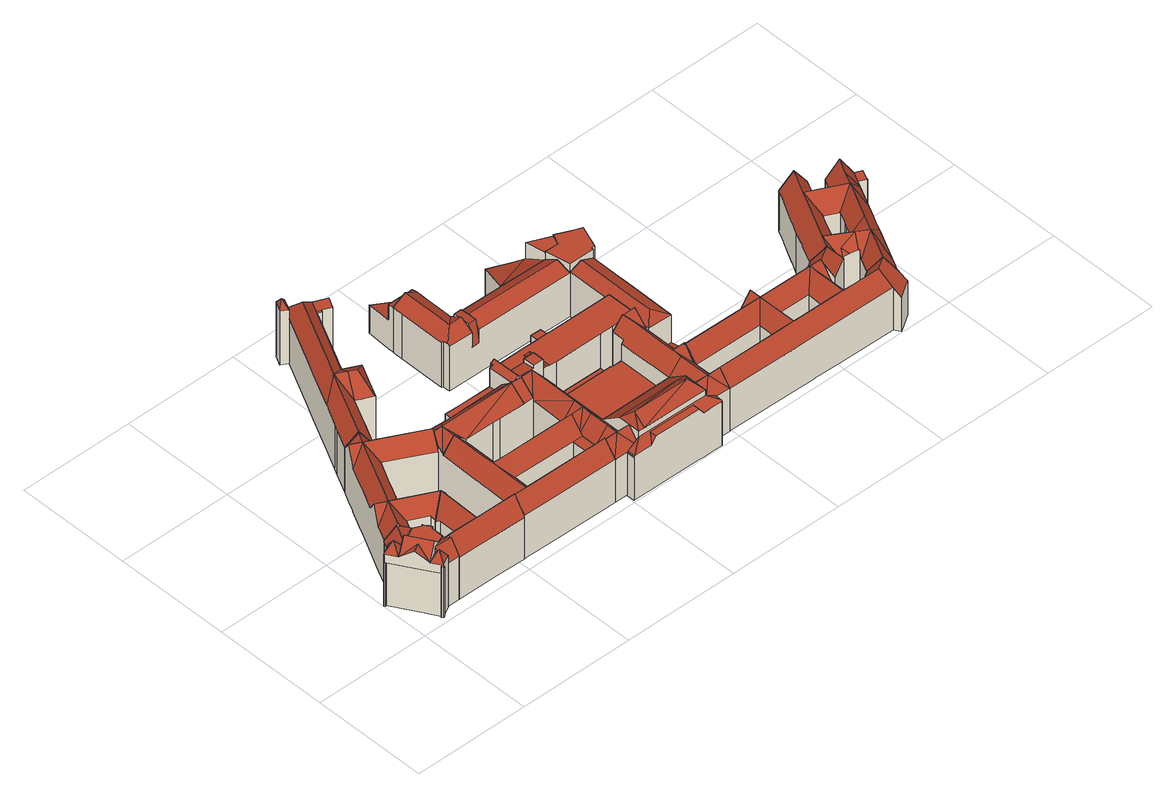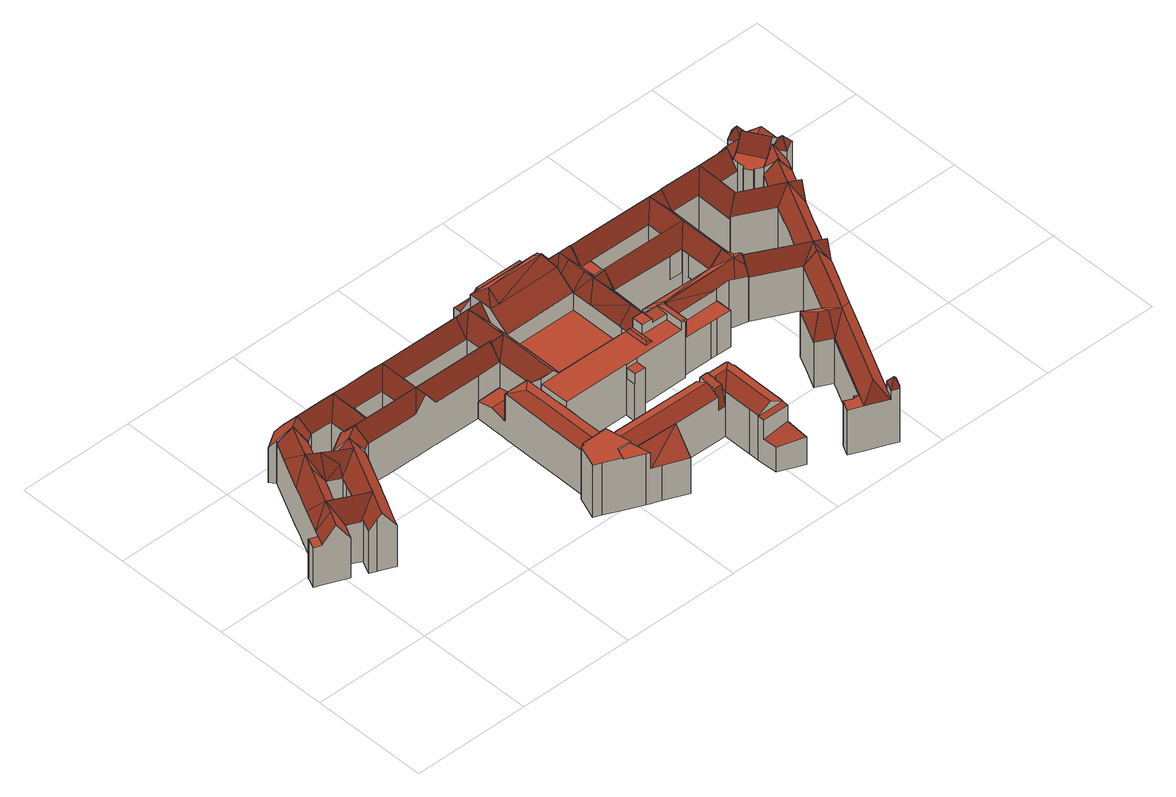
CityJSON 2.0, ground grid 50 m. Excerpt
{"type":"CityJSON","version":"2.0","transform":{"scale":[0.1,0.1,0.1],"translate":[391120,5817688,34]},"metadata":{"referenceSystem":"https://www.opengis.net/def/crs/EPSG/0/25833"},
"CityObjects":{
"building1":{"type":"Building","children":["building1-1","building1-2","building1-3","building1-4","building1-5","building1-6","building1-7","building1-8","building1-9","building1-10","building1-11","building1-12","building1-13","building1-14","building1-15"]},
"building1-1":{"type":"BuildingPart","attributes":{"roofType":"3100","measuredHeight":26.78},"parents":["building1"],"geometry":[{"type":"Solid","lod":"2","boundaries":[[[[0,1,2,3]],[[4,5,6,7]],[[8,9,10,11,12,13,14,15,16]],[[8,16,17,18]],[[19,20,21,22,23,16,15,24]],[[25,26,27,28]],[[29,7,6,30]],[[31,32,33,34,35]],[[36,37,38,39]],[[38,40,41,32,42]],[[43,44,45]],[[46,44,43,47,48,49,50,51]],[[52,5,53]],[[54,55,40,38,37]],[[28,27,56,57]],[[58,59,33,32]],[[18,17,60]],[[61,62,36,39,63,64,65,66,67,68,69,70,71,72,73,74,75,76,50,49,48,47,77,78,79,80,81,82,83,84,85,86,87,3,2,88,89,90,91,92,93,94]],[[16,23,60,17]],[[95,96,38,42,12,11]],[[34,97,35]],[[53,5,41,40]],[[75,74,73,98,99,100,101,51,50,76]],[[56,27,26,102,103,104]],[[25,105,20,19,24,15,26]],[[73,72,71,70,69,68,21,20,105,106,107,98]],[[54,37,36,62]],[[18,60,23,22,21,68,67,66,65,64,9,8]],[[58,108,109,85,84,83,82,59]],[[45,110,111,15,14,13,35,97,112,113,114,43]],[[53,40,55]],[[115,116,94,93]],[[100,99,98,107,117,118,45,44,46,51,101]],[[119,115,93,92]],[[95,120,96]],[[5,121,1,0,122,123,32,41]],[[94,116,55,54,62,61]],[[102,26,15,111,110,45,103]],[[103,124,125,104]],[[114,113,112,97,34,33,59,82,81,80,79,78,77,47,43]],[[122,0,3,87,86,85,109,123]],[[123,109,108,32]],[[108,58,32]],[[57,56,104,125]],[[12,31,35,13]],[[105,25,126,124,106]],[[5,52,127,30,6]],[[126,25,28,57,125,124]],[[96,120,10,9,64,63,39,38]],[[42,32,31,12]],[[117,107,106,124,103,45,118]],[[92,91,90,29,30,127,119]],[[4,121,5]],[[121,4,7,29,90,89,88,2,1]],[[11,10,120,95]],[[115,119,127,52,53,55,116]]]],"semantics":{"surfaces":[{"type":"WallSurface"},{"type":"RoofSurface"},{"type":"GroundSurface"}],"values":[[0,0,1,0,1,0,1,1,0,1,1,0,0,1,1,1,1,2,0,0,0,1,0,0,1,0,0,0,0,1,0,0,1,0,1,1,0,1,0,0,0,1,1,1,0,1,0,0,0,1,1,0,1,0,0,1]]}}]},
"building1-2":{"type":"BuildingPart","attributes":{"roofType":"3100","measuredHeight":30.85},"parents":["building1"],"geometry":[{"type":"Solid","lod":"2","boundaries":[[[[128,129,130,131]],[[132,133,134,135,136,137,138,139,140,141,142,143,144,145]],[[146,147,148,149,150,151]],[[152,153,154,93,155,156,94,157]],[[158,159,160,161,162]],[[163,164,152,157,165,166]],[[167,168,169,170]],[[165,171,172,166]],[[173,174,175,176,146,151,150,177,178,179,180,181,182,183,184,185,186,187,188,189,190,73,191,192,193,194,195,196,197,198,68,199,94,156,155,93,200,201,202,203,204,205,206,207,208,209,210,136,135,134,133,132,145,144,211,212,213,214,215,216,217,218]],[[219,220,164,163,221]],[[222,223,224]],[[225,226,227]],[[207,206,205,204,203,202,219,221,228,229,230,231,232,208]],[[233,234,235,236]],[[237,238,137,239,240,241]],[[242,243,244,245]],[[246,247,234,233,248,249,250,251,242,252,253,128,131,254]],[[166,172,255]],[[256,224,257]],[[258,256,169,259,260,261,256,257,128]],[[223,262,224]],[[263,241,264]],[[265,245,241]],[[266,267,218,217,216,215,225,227]],[[268,269,257,224,262,270,271]],[[268,271,190,189,188,272]],[[243,242,251]],[[271,270,73,190]],[[167,273,274,259,169,168]],[[275,276,277,278]],[[245,265,240,239,274,273,265,275,242]],[[234,247,235]],[[230,255,231]],[[279,280,255]],[[265,273,276,275]],[[262,223,222,161,160,280,279,172,171,68,198,197,196,195,194,193,192,191,73,270]],[[129,128,257,269]],[[259,274,239,137,136,210,209,208,232,260]],[[130,129,269,281]],[[162,161,222,224]],[[220,219,202,201]],[[169,256,258,170]],[[172,279,255]],[[252,242,275,278,277,258,128,253]],[[139,138,137,238,282,283,284,285,286,287,143,142,141,140]],[[232,231,255,158,288]],[[220,201,200,93,154,164]],[[261,260,232,288,158,162,289]],[[287,211,144,143]],[[285,226,225,215,214,213,212,286]],[[167,170,276]],[[290,282,238,237,241,263]],[[167,276,273]],[[146,176,175,174,173,218,267,291,290,263,264,147]],[[291,282,290]],[[149,148,241,245,244]],[[289,162,224,261]],[[266,227,226,285,284,283,282,267]],[[287,286,212,211]],[[170,277,276]],[[154,153,152,164]],[[158,255,280,160,159]],[[229,228,163,166,255,230]],[[240,265,241]],[[267,282,291]],[[261,224,256]],[[221,163,228]],[[269,268,272,281]],[[179,178,177,150,149,244,243,251,250]],[[233,236,248]],[[186,185,184,183,182,181,180,179,250,249,248,236,235,247,246,254,131,130,281,272,188,187]],[[165,157,94,199,68,171]],[[147,264,241,148]],[[170,258,277]]]],"semantics":{"surfaces":[{"type":"RoofSurface"},{"type":"WallSurface"},{"type":"GroundSurface"}],"values":[[0,1,1,1,0,0,0,0,2,0,0,0,1,0,0,1,0,0,0,1,0,0,0,1,0,1,0,1,0,0,1,0,0,0,0,1,1,1,1,0,1,0,0,1,0,0,1,0,1,1,0,0,0,1,0,0,0,0,1,0,0,0,0,0,0,0,0,0,1,0,1,1,0,0]]}}]},
"building1-3":{"type":"BuildingPart","attributes":{"roofType":"3100","measuredHeight":26.92},"parents":["building1"],"geometry":[{"type":"Solid","lod":"2","boundaries":[[[[292,293,294,295,296]],[[297,298,299,300]],[[301,302,82,303,304,305,306,307,308,309]],[[310,311,293]],[[312,313,308,307,314,315,316,317]],[[303,82,318,319,85,320,321,322]],[[323,296,295,324,325,326]],[[327,328,329]],[[294,293,330,324,295]],[[311,330,293]],[[298,292,331,299]],[[305,304,303,322,321,332,329,306]],[[333,334,335,293,336]],[[337,338,329,328,339,340,341,342,310,293]],[[343,344,345,334,333,346,347,348]],[[320,85,349,350,351,352]],[[298,297,353,347,346,333,336,293,292]],[[316,315,314,307,306,329,338,337,293,335]],[[292,296,323,331]],[[321,320,352,351,354,329,332]],[[355,327,329]],[[330,311,310,342,341,340,339,328,327,355,356,357,358,359,360,361,362,363,364,365,325,324]],[[366,329,354]],[[334,345,367,317,316,335]],[[348,347,353,297,300]],[[354,351,350,368,369,356,355,366]],[[366,355,329]],[[318,82,302,301,309,308,313,312,317,367,345,344,343,348,300,299,331,323,326,325,365,364,363,362,361,360,359,358,357,356,369,368,350,349,85,319]]]],"semantics":{"surfaces":[{"type":"RoofSurface"},{"type":"WallSurface"},{"type":"GroundSurface"}],"values":[[0,1,1,0,1,1,1,0,0,0,1,0,0,0,1,1,0,0,1,0,0,1,0,1,1,1,0,2]]}}]},
"building1-4":{"type":"BuildingPart","attributes":{"roofType":"3100","measuredHeight":25.78},"parents":["building1"],"geometry":[{"type":"Solid","lod":"2","boundaries":[[[[370,371,372,373,374,375]],[[370,376,377,371]],[[378,379,373,372,371,377]],[[380,374,373,379]],[[377,376,381,380,379,378]],[[370,375,381,376]],[[375,374,380,381]]]],"semantics":{"surfaces":[{"type":"WallSurface"},{"type":"GroundSurface"},{"type":"RoofSurface"}],"values":[[0,0,1,0,0,2,2]]}}]},
"building1-5":{"type":"BuildingPart","attributes":{"roofType":"3100","measuredHeight":24.23},"parents":["building1"],"geometry":[{"type":"Solid","lod":"2","boundaries":[[[[382,383,384,385,386,387]],[[388,389,390,391,392,393]],[[394,395,396,397,398]],[[388,393,392,394,398,399,400,401]],[[402,403,404,405,387,386,406,407,408,409]],[[410,411,412,413]],[[414,415,416,417,418,419]],[[420,421,422]],[[422,423,424,425,426,427,428,429,430,420]],[[431,432,385,384]],[[433,434,435,436]],[[408,407,437,438,439,440]],[[441,442,397]],[[396,395,411,410,441,397]],[[443,444,421,420,430,401,400,445]],[[438,446,447,439]],[[405,382,387]],[[442,441,410,413,433,436,448,449,416,415]],[[450,419,418,451,447,446]],[[452,425,424,453,454,455,456,457]],[[406,386,385]],[[458,456,455,459]],[[425,452,460,426]],[[437,400,399,398,397,442,415,414,419,450,446,438]],[[443,461,421,444]],[[453,462,455,454]],[[406,385,432,431,445,400,437,407]],[[463,443,445,431]],[[403,464,460,452,457,404]],[[424,423,453]],[[391,465,466,435,434,412,411,395,394,392]],[[458,459,455,462,461,443,463,431,384,383]],[[467,458,383,382]],[[457,456,458,467,382,405,404]],[[409,408,440,439,447,451,418,417,416,449,448,436,435,466,465,391,390,389,468,429,428,427,426,460,464,403,402]],[[434,433,413,412]],[[468,389,388,401,430,429]],[[453,423,422,421,461,462]]]],"semantics":{"surfaces":[{"type":"RoofSurface"},{"type":"WallSurface"},{"type":"GroundSurface"}],"values":[[0,1,1,0,1,1,1,1,1,1,1,1,1,0,0,1,1,1,1,0,1,1,1,0,1,1,0,1,1,1,1,0,1,0,2,0,1,0]]}}]},
"building1-6":{"type":"BuildingPart","attributes":{"roofType":"3100","measuredHeight":23.22},"parents":["building1"],"geometry":[{"type":"Solid","lod":"2","boundaries":[[[[469,470,471,472,473,474,475,476,477,218,478,479,480,215,481,482,483,484,403,485,486,487,488]],[[489,490,491,492]],[[493,494,495,403,484,483,482,496]],[[491,490,497,498,499,215,480,479,478,218,500]],[[501,492,491,500,502]],[[503,497,490,489]],[[504,505,487,486,485,403,495,506]],[[499,498,507,508,506,495,494,493,496,509]],[[489,492,501,476,475,474,473,472,471,470,469,488,487,505,510,511,512,513,514,515,503]],[[477,476,501,502,500,218]],[[515,507,498,497,503]],[[514,513,512,511,510,505,504,506,508,507,515]],[[215,499,509,496,482,481]]]],"semantics":{"surfaces":[{"type":"GroundSurface"},{"type":"RoofSurface"},{"type":"WallSurface"}],"values":[[0,1,2,2,1,2,2,1,2,2,1,1,2]]}}]},
"building1-7":{"type":"BuildingPart","attributes":{"roofType":"3100","measuredHeight":28.68},"parents":["building1"],"geometry":[{"type":"Solid","lod":"2","boundaries":[[[[516,517,518,519,520,521,522,523,524,525,526,527,528]],[[529,530,531,532,528,533,534,535]],[[536,519,518,537,538,539,540,541,542,543,544,545,546,547]],[[548,549,550,551,552,553,554,555,556,557,558,559,560,561,562,563,350,368,564,356,565,566,567,568,569,570,571,572,573,574,575,576,545,544,543,542,541,540,577]],[[527,526,525,524,523,522,521,573,572,571,570,569,568,567,566,578]],[[537,518,517]],[[553,552,551,579,580,581,582,583,554]],[[581,580,579,584,585,586,587,582]],[[547,546,588,589]],[[590,591,592,593,594,595]],[[521,520,596,597,598,574,573]],[[539,599,577,540]],[[588,600,589]],[[599,601,548,577]],[[557,556,555,602,593,592,591,558]],[[600,588,546,545,576,575,574,598]],[[563,562,561,532,531,530,529,350]],[[589,600,598,597]],[[368,350,529,535,534,603,356,564]],[[603,604,565,356]],[[584,579,551,550]],[[586,538,537,517,516,528,587]],[[605,528,532]],[[533,528,527,578,604,603,534]],[[601,599,539,538,586,585]],[[593,602,583,582,587,605,594]],[[595,594,605,532,606]],[[536,596,520,519]],[[587,528,605]],[[604,578,566,565]],[[559,558,591,590,595,606,532,561,560]],[[549,548,601,585,584,550]],[[596,536,547,589,597]],[[583,602,555,554]]]],"semantics":{"surfaces":[{"type":"RoofSurface"},{"type":"WallSurface"},{"type":"GroundSurface"}],"values":[[0,0,1,2,1,0,1,0,0,0,1,1,0,1,1,1,1,0,1,1,1,0,0,0,0,0,0,1,0,1,1,1,0,1]]}}]},
"building1-8":{"type":"BuildingPart","attributes":{"roofType":"3100","measuredHeight":26.47},"parents":["building1"],"geometry":[{"type":"Solid","lod":"2","boundaries":[[[[607,608,609,610,611,612]],[[613,614,615,616,617]],[[618,619,620,621,622,623,624,625,626,627,628,629,630,631,632,633,634,635,636,637,638,639,371,640,641,373,642,643,644,645,646,647,648,649,650,651,652,653,654,655,656,657,658,659,660,661,662,663,664,665,666],[667,668,669,670,671,672,673,674,675,676,677,678,679,680,681,682,683,684,685,686]],[[614,613,687,688]],[[689,654,653,652,690,691]],[[692,693,694]],[[687,695,688]],[[696,697,698]],[[699,700,701,702,693,703,704,617,705]],[[629,628,627,626,625,624,623,622,621,620,706,694,702,701,700,699,705,707,708,709,710,630]],[[711,712,713,613]],[[714,715,716,717,718,646,645,644,643,642,373,719]],[[720,721,722,689,691,723,724,725,726]],[[637,636,615,614,688,695,639,638]],[[709,708,707,617,727,728,729,710]],[[730,713,712]],[[731,732,616,615,636,635,634,633,632,733]],[[697,696,734,660,659,658,657,720,726]],[[692,735,736,737,738,734,696,698,693]],[[640,371,739,740,741,719,373,641]],[[704,742,743,744,745,617]],[[704,703,693,746,747,748,749,750,743,742]],[[668,667,686,685,747,746,751,752,753,754,670,669]],[[694,693,702]],[[705,617,707]],[[673,672,755,756,757,674]],[[656,655,722,721,720,657]],[[630,710,729,733,632,631]],[[758,741,740]],[[757,756,755,759,754,753,725,760,761,758,762]],[[666,665,608,607,612,618]],[[609,608,665,664,663,662,737,736]],[[706,611,610,609,736,735,692,694]],[[689,722,655,654]],[[743,750,682,681,680,744]],[[613,713,730,762,758,763]],[[748,747,685,684,683,749]],[[618,612,611,706,620,619]],[[752,751,746,693,764,765,725,753]],[[671,670,754,759,755,672]],[[758,761,760,725,724,723,691,690,766,767,768,769,770,718,717,716,715,714,719,741]],[[764,693,698,697,726,725,765]],[[750,749,683,682]],[[730,712,711,745,744,680,679,678,677,676,675,674,757,762]],[[738,737,662,661,660,734]],[[728,727,617,616,732,731,733,729]],[[745,711,613,617]],[[770,769,768,767,766,690,652,651,650,649,648,647,646,718]],[[695,739,371,639]],[[739,695,687,613,763,758,740]]]],"semantics":{"surfaces":[{"type":"RoofSurface"},{"type":"GroundSurface"},{"type":"WallSurface"}],"values":[[0,0,1,0,2,0,0,0,0,2,0,2,0,2,0,0,2,2,0,2,0,0,2,0,0,2,2,2,0,0,2,2,0,2,2,0,2,2,0,2,0,0,2,2,2,0,0,2,2,0]]}}]},
"building1-9":{"type":"BuildingPart","attributes":{"roofType":"2100","measuredHeight":29.39},"parents":["building1"],"geometry":[{"type":"Solid","lod":"2","boundaries":[[[[771,772,773]],[[774,775,776,777,778,779,780,781,782,783]],[[784,785,786,787,323]],[[788,789,790,791]],[[792,793,794,788,795]],[[796,797,798]],[[799,800,801,802]],[[803,791,804]],[[805,806,807,808,809,810]],[[778,777,811,812,813,814]],[[813,815,816,797,796]],[[817,818,819,820,821,822,823,824]],[[793,792,825]],[[826,827,828,829]],[[813,796,814]],[[830,831,325,832,833,825]],[[784,323,834,325,831,835]],[[836,837,838,839]],[[816,815,840,839,838,841,842]],[[800,799,843,844,798,797,845]],[[800,845,806,805,801]],[[788,791,795]],[[797,816,842,841,791,803]],[[846,847,848,849,850,771,773,812,811]],[[843,851,852,782,781,798,844]],[[785,784,836]],[[786,823,822,787]],[[773,772,853,815,813,812]],[[811,777,776,846]],[[854,792,795]],[[772,840,815,853]],[[838,854,795,791,841]],[[851,855,783,782,852]],[[818,856,857,819]],[[808,826,829,809]],[[772,771,850,856,818,817,824,823,786,785,836,839,840]],[[858,790,789,794,793,825,833,859,860,861,828,827]],[[779,778,814,780]],[[854,835,831,830,825,792]],[[862,855,851,843,799,802]],[[807,863,806,845,797,804,791,790,858,864]],[[808,807,806,863,807,864,858,827,826]],[[794,789,788]],[[856,850,849,857]],[[803,804,797]],[[837,836,784,835,854,838]],[[780,814,796,798,781]],[[849,848,847,846,776,775,774,783,855,862,802,801,805,810,809,829,828,861,860,859,833,832,325,834,323,787,822,821,820,819,857]]]],"semantics":{"surfaces":[{"type":"WallSurface"},{"type":"RoofSurface"},{"type":"GroundSurface"}],"values":[[0,0,0,1,1,1,0,1,0,1,0,0,0,0,0,0,0,0,1,1,0,1,1,0,1,0,0,1,0,0,0,0,0,0,0,1,0,0,1,0,0,1,1,0,1,1,1,2]]}}]},
"building1-10":{"type":"BuildingPart","attributes":{"roofType":"1000","measuredHeight":24.52},"parents":["building1"],"geometry":[{"type":"Solid","lod":"2","boundaries":[[[[865,866,867,868]],[[869,870,487,871]],[[872,873,874,875,876,877,878]],[[879,880,881,871,487,403,882,460,426,883,884,885,886,876,875,874,887,888]],[[889,890,884,883]],[[891,892,865,868]],[[870,893,403,487]],[[870,869,894,895,896,897,898,873,872,899,900,893]],[[867,889,883,426]],[[899,872,878,901]],[[879,888,887,898,897,896,895,880]],[[460,891,868,867,426]],[[900,899,901,902]],[[403,893,900,902,891,460,882]],[[873,898,887,874]],[[866,890,889,867]],[[865,892,877,876,886,885,884,890,866]],[[881,880,895,894,869,871]],[[902,901,878,877,892,891]]]],"semantics":{"surfaces":[{"type":"RoofSurface"},{"type":"WallSurface"},{"type":"GroundSurface"}],"values":[[0,1,1,2,1,1,1,0,1,1,1,1,1,1,1,0,1,1,0]]}}]},
"building1-11":{"type":"BuildingPart","attributes":{"roofType":"1000","measuredHeight":11.85},"parents":["building1"],"geometry":[{"type":"Solid","lod":"2","boundaries":[[[[903,904,905,906,907,908]],[[909,910,208,136]],[[202,911,912,906,905,904,913,914,144,136,208]],[[915,909,136,144]],[[910,916,202,208]],[[917,915,144,914]],[[918,919,920,921,922,923]],[[919,903,908,907,921,920]],[[922,921,907,906,912,911,924]],[[915,917,918,923,922,924,916,910,909]],[[916,924,911,202]],[[913,904,903,919,918,917,914]]]],"semantics":{"surfaces":[{"type":"WallSurface"},{"type":"GroundSurface"},{"type":"RoofSurface"}],"values":[[0,0,1,0,0,0,0,2,0,2,0,0]]}}]},
"building1-12":{"type":"BuildingPart","attributes":{"roofType":"3100","measuredHeight":25.78},"parents":["building1"],"geometry":[{"type":"Solid","lod":"2","boundaries":[[[[925,926,632,927,928,929]],[[930,931,932,933]],[[934,935,928,927,632,936,937,630,933,932]],[[938,939,926,925,929,940]],[[931,930,941,942,939,938,943]],[[935,934,943,938,940,929,928]],[[931,943,934,932]],[[941,930,933,630]],[[941,630,937,936,632,926,939,942]]]],"semantics":{"surfaces":[{"type":"WallSurface"},{"type":"GroundSurface"},{"type":"RoofSurface"}],"values":[[0,0,1,2,2,0,0,0,0]]}}]},
"building1-13":{"type":"BuildingPart","attributes":{"roofType":"3100","measuredHeight":26.95},"parents":["building1"],"geometry":[{"type":"Solid","lod":"2","boundaries":[[[[944,945,946,947,948,949,950,951,952,953,954]],[[50,48,955,47,956,957,947,946]],[[958,959,960,961,950,962]],[[950,963,964,965,952,951]],[[966,967,968,950,961,960,969,970,971]],[[972,345,959,958,962,973,974]],[[975,976,50,946,945,944,954,953,846,977]],[[967,966,978,979,980,968]],[[48,50,976,975,977,846,981,849,982,980,979,978,983,348,984,985,345,972,974,986,47,955]],[[956,47,986,974,973,987]],[[948,947,957,956,987,973,962,950,949]],[[969,960,959,345,985,984,348,970]],[[963,968,980,982,849,965,964]],[[952,965,849,981,846,953]],[[963,950,968]],[[978,966,971,970,348,983]]]],"semantics":{"surfaces":[{"type":"RoofSurface"},{"type":"WallSurface"},{"type":"GroundSurface"}],"values":[[0,1,0,0,0,1,1,1,2,1,0,1,1,1,1,1]]}}]},
"building1-14":{"type":"BuildingPart","attributes":{"roofType":"1000","measuredHeight":28.21},"parents":["building1"],"geometry":[{"type":"Solid","lod":"2","boundaries":[[[[988,989,990,991,992]],[[993,994,215,482]],[[995,996,997,998]],[[2,999,1000,1001,1002,1003]],[[994,1004,212,215]],[[1005,1006,201,988,1007,1008,1009,1010,1011,1012,1013,1014,92,1015]],[[1016,1017,990,989]],[[1001,1018,1019,1002]],[[998,1020,1021,1022,1023,1024,995]],[[1025,1011,1010,1026,1027,1028,1029,1030,1031]],[[1029,1032,1033,1034,1035,1036,1037,1038,1030]],[[1009,1039,1026,1010]],[[1004,1040,904,212]],[[997,996,1041,1042,1043]],[[1044,1045,992,1046,1027,1026,1039]],[[1047,999,2,90]],[[988,992,991,992,1045,1007]],[[1048,1049,1050,1051,1052,1053,1054]],[[999,1047,1014,1013,1055,1054,1053,1018,1001,1000]],[[1027,1046,992,991,1017,1016,1056,1040,1004,994,993,1057,1043,1042,1033,1032,1029,1028]],[[1017,991,990]],[[1057,993,482,1058]],[[1059,906,1056,1016,989,988,201,1060]],[[1061,1021,1020,997,1043,1057,1058]],[[1008,1044,1039,1009]],[[1014,1047,90,92]],[[904,906,1059,1060,201,1006,1005,1015,92,90,2,1003,1002,1019,1052,1051,1050,1037,1036,1035,1034,1062,1023,1022,1021,1061,1058,482,215,212]],[[1012,1011,1025,1031,1030,1038,1049,1048,1063]],[[995,1024,1041,996]],[[1020,998,997]],[[1049,1038,1037,1050]],[[1018,1053,1052,1019]],[[1013,1012,1063,1048,1054,1055]],[[1040,1056,906,904]],[[1042,1041,1024,1023,1062,1034,1033]],[[1007,1045,1044,1008]]]],"semantics":{"surfaces":[{"type":"RoofSurface"},{"type":"WallSurface"},{"type":"GroundSurface"}],"values":[[0,1,1,1,1,1,0,1,1,1,1,0,1,1,1,1,1,1,0,0,0,1,1,1,1,1,2,0,0,0,1,1,1,1,1,0]]}}]},
"building1-15":{"type":"BuildingPart","attributes":{"roofType":"3100","measuredHeight":26.22},"parents":["building1"],"geometry":[{"type":"Solid","lod":"2","boundaries":[[[[1064,1065,1066,1067,1068,1069,1070]],[[1071,1072,1073,1074,146,1075,1076,1077,1078,1079,218,476,1080,1081,1082,1083,1084,1085,1086,379,1087,1088,1089,377,1090,1091,1092,1093,928,1094,934,1095],[1096,1097,1098,1099,1100]],[[1101,1102,1103,1104,1105,1106,1107,1108,1109,1110,1070,1111,1112,1113,1114]],[[1115,1116,1117,1099,1098,1097,1118]],[[1092,1091,1119,1120,1121,1093]],[[1073,1072,1071,1095,934,1105,1104,1103,1102,1101,1114,1113,146,1074]],[[1066,1122,1123,1124,1125,1126,1127]],[[1106,940,1121,1120,1108,1107]],[[1128,1129,1130,1131]],[[1122,1132,1133,1134,1135,1136,1137,379,1086,1085,1084,1083,1082,1081,1080,476,1124,1123]],[[1117,1138,1100,1099]],[[1139,1069,1140,1141]],[[1100,1138,1142,1143,1144,1096]],[[1145,1146,1147,1129,1128,1108]],[[1148,1149,1150,1151,1152,1153]],[[1090,377,1154,1149,1148,1119,1091]],[[1115,1128,1131,1116]],[[1151,1150,1149,1154]],[[1125,1124,476,218]],[[1117,1116,1131,1130,1155,1142,1138]],[[1151,1154,377,1089,1088,1087,379,1137,1156,1157,1152]],[[1158,1143,1142,1155]],[[1119,1148,1153,1147,1146,1145,1108,1120]],[[1132,1122,1066]],[[934,1094,928,940,1106,1105]],[[1152,1157,1147,1153]],[[1159,1160,1141,1140]],[[1068,1067,1161,1159,1140,1069]],[[1162,1147,1157,1156,1137,1136,1135,1134,1133,1066,1163]],[[1144,1118,1097,1096]],[[1070,1069,1139,1112,1111]],[[1161,1164,1160,1159]],[[1112,1139,1141,1160,1164,1165,1126,1125,218,1079,1078,1077,1076,1075,146,1113]],[[1129,1147,1162,1163,1066,1158]],[[1129,1158,1155,1130]],[[1132,1066,1133]],[[1109,1108,1128,1115,1118,1144,1143,1070,1110]],[[940,928,1093,1121]],[[1158,1066,1065,1064,1070,1143]],[[1066,1127,1126,1165,1067]],[[1067,1165,1164,1161]]]],"semantics":{"surfaces":[{"type":"RoofSurface"},{"type":"GroundSurface"},{"type":"WallSurface"}],"values":[[0,1,0,2,2,2,0,0,2,2,2,2,2,0,2,2,2,0,2,0,2,2,0,0,2,0,0,2,0,2,0,0,2,0,2,0,0,2,0,0,2]]}}]}
},
"vertices":[
[649,575,232],[708,576,230],[708,576,4],[649,575,4],[913,577,231],[912,534,267],[912,534,98],[913,577,98],[638,327,206],[637,327,206],[638,359,206],[639,470,206],[594,470,260],[584,470,272],[583,327,272],[582,272,272],[638,326,206],[638,326,98],[638,327,98],[910,268,272],[953,267,272],[953,320,209],[910,321,208],[694,325,206],[637,271,272],[910,213,206],[637,217,206],[637,217,98],[910,213,98],[915,577,98],[915,534,98],[584,470,270],[585,532,270],[531,473,216],[531,471,216],[575,471,260],[766,468,4],[766,468,215],[641,470,215],[641,470,4],[912,531,270],[640,532,270],[639,470,215],[527,156,206],[527,104,271],[581,103,271],[527,53,207],[527,156,4],[527,104,4],[527,53,4],[527,52,4],[527,52,206],[912,534,272],[912,531,269],[798,467,215],[912,465,215],[636,186,125],[909,182,125],[547,532,270],[531,495,236],[694,325,98],[912,465,4],[798,467,4],[638,359,4],[637,327,4],[638,327,4],[694,325,4],[910,321,4],[953,320,4],[953,267,4],[953,213,4],[953,151,4],[953,99,4],[953,47,4],[908,47,4],[635,51,4],[634,51,4],[528,218,4],[529,326,4],[529,327,4],[531,471,4],[531,473,4],[531,495,4],[547,532,4],[559,561,4],[572,593,4],[628,580,4],[640,577,4],[718,577,4],[913,577,4],[915,577,4],[915,534,4],[914,531,4],[959,530,4],[956,465,4],[639,470,98],[641,470,98],[531,471,207],[953,47,206],[908,47,206],[635,51,206],[634,51,206],[636,186,206],[636,155,206],[636,155,98],[953,213,206],[953,151,206],[953,99,272],[559,561,243],[572,593,215],[581,156,271],[582,217,272],[529,327,207],[529,326,207],[528,218,206],[959,530,270],[956,465,215],[908,99,272],[635,103,271],[914,531,270],[638,359,98],[718,577,230],[640,577,230],[628,580,227],[909,152,206],[909,152,98],[909,182,206],[915,534,272],
[1063,45,245],[1012,45,211],[1011,10,211],[1012,10,211],[1379,407,4],[1379,313,4],[1379,312,4],[1379,227,4],[1379,226,4],[1379,226,204],[1379,227,204],[1379,312,204],[1379,313,203],[1379,407,203],[1379,463,203],[1379,467,203],[1379,467,4],[1379,463,4],[1494,41,4],[1494,41,205],[1493,41,205],[1424,42,205],[1424,42,4],[1493,41,4],[956,467,205],[959,529,270],[959,530,271],[959,529,4],[956,467,4],[956,465,205],[1008,227,269],[980,227,236],[953,227,205],[953,146,206],[1007,146,270],[1010,465,270],[1010,529,270],[956,461,205],[1009,314,270],[1339,145,270],[1091,145,270],[1064,145,270],[1091,95,313],[953,320,204],[953,314,204],[1494,269,4],[1494,226,4],[1494,144,4],[1494,92,4],[1424,40,4],[1423,10,4],[1423,5,4],[1378,6,4],[1338,6,4],[1316,7,4],[1113,9,4],[1091,9,4],[1063,10,4],[1012,10,4],[1011,10,4],[1008,10,4],[1009,45,4],[1009,46,4],[953,49,4],[953,96,4],[953,144,4],[953,146,4],[953,227,4],[953,229,4],[953,271,4],[953,314,4],[956,461,4],[1010,529,4],[1064,528,4],[1064,472,4],[1064,464,4],[1064,315,4],[1064,314,4],[1064,313,4],[1063,228,4],[1063,227,4],[1064,227,4],[1378,226,4],[1389,467,4],[1389,522,4],[1437,522,4],[1442,522,4],[1494,523,4],[1494,464,4],[1494,463,4],[1494,312,4],[1064,472,203],[1064,528,204],[1064,464,203],[953,144,206],[953,96,270],[1007,96,270],[1494,523,265],[1442,522,264],[1494,464,204],[1064,315,204],[1064,314,204],[1064,313,204],[1063,228,204],[1063,227,204],[1316,38,241],[1113,40,241],[1113,9,241],[1316,7,241],[1436,144,270],[1436,226,269],[1378,226,203],[1378,144,203],[1436,92,270],[1378,41,245],[1424,40,216],[1424,40,203],[1378,41,203],[1091,9,211],[1091,9,212],[1338,6,211],[1378,6,211],[1423,5,211],[1423,10,216],[1338,42,245],[1091,45,245],[1063,10,211],[1008,271,270],[1064,95,270],[1063,45,203],[1063,45,270],[1064,227,205],[1064,227,203],[1064,145,203],[953,49,207],[1494,144,204],[1494,92,270],[1378,93,270],[1494,463,204],[1494,312,203],[1009,45,203],[1012,45,203],[953,47,204],[1009,46,204],[1008,10,203],[1378,144,270],[1378,226,205],[1378,41,270],[1339,93,313],[1091,45,270],[1338,42,270],[953,271,270],[953,229,205],[1011,10,203],[1436,269,270],[1436,313,270],[1437,463,269],[1437,522,269],[1389,522,215],[1389,467,215],[1036,227,236],[1035,146,236],[1494,226,204],[1494,269,270],
[206,311,209],[183,379,273],[160,335,273],[127,269,273],[171,244,209],[285,271,210],[206,312,210],[206,312,4],[285,271,4],[349,591,4],[434,546,4],[531,495,209],[434,546,209],[349,591,210],[348,591,210],[347,591,212],[347,591,4],[348,591,4],[161,446,210],[138,402,273],[291,480,4],[303,505,4],[303,505,211],[291,480,211],[251,401,210],[251,401,4],[531,496,4],[552,544,4],[572,593,210],[552,544,273],[531,496,209],[171,244,4],[83,294,210],[83,294,4],[127,269,4],[282,684,273],[259,637,210],[327,660,273],[115,358,210],[206,311,4],[373,637,273],[353,293,273],[404,323,210],[251,400,210],[229,356,273],[206,424,273],[303,614,273],[258,637,210],[214,550,210],[202,526,210],[161,447,210],[302,262,4],[353,293,4],[404,323,4],[302,262,209],[293,257,197],[293,257,4],[396,682,4],[395,682,4],[395,682,212],[396,682,212],[285,271,209],[394,683,212],[306,730,210],[306,730,4],[282,684,4],[259,637,4],[258,637,4],[214,550,4],[202,526,4],[161,447,4],[161,446,4],[138,402,4],[115,358,4],[351,706,273],[251,400,4],[394,683,4],[351,706,4],
[2238,254,208],[2238,254,4],[2192,289,4],[2146,324,4],[2146,324,208],[2192,289,269],[2147,201,208],[2147,201,4],[2131,253,4],[2114,305,4],[2114,305,208],[2131,253,269],
[1068,870,216],[1068,875,242],[1035,875,242],[1035,871,222],[1034,856,143],[1068,856,143],[1037,1092,214],[1037,1092,4],[1037,1117,4],[1037,1134,4],[1037,1134,214],[1037,1117,214],[1037,1138,215],[1037,1138,214],[981,1139,214],[924,1139,214],[981,1139,248],[978,970,248],[977,913,248],[1036,969,213],[1068,856,4],[1495,850,4],[1495,850,208],[1068,856,208],[1034,856,213],[928,858,213],[928,858,4],[1034,856,4],[924,1164,210],[1036,1163,210],[1036,1163,119],[924,1164,136],[922,1119,213],[922,1135,213],[922,1135,4],[922,1119,4],[922,1094,4],[922,1094,213],[1037,968,213],[1036,953,223],[1037,968,146],[1070,968,146],[1070,968,208],[1269,965,208],[1269,965,4],[1070,968,4],[1037,968,4],[1036,968,4],[1036,968,213],[1035,900,240],[1035,875,225],[930,1267,135],[1033,1222,119],[1033,1222,4],[930,1267,4],[927,868,219],[926,889,218],[926,889,4],[927,868,4],[923,1139,214],[923,1139,213],[1036,928,239],[1036,950,225],[1035,913,248],[920,889,214],[920,889,4],[924,1164,4],[923,1139,4],[921,971,214],[921,971,4],[1477,958,211],[1070,954,216],[1070,950,219],[1069,915,239],[1069,912,241],[1486,907,241],[1069,910,240],[1069,912,239],[1477,958,4],[1036,950,237],[1070,950,237],[1035,913,239],[1486,907,4],[1037,1138,4],[1036,1163,4],[1068,875,219],[1036,969,4],
[1603,693,4],[1602,619,4],[1601,581,4],[1599,454,4],[1599,452,4],[1599,450,4],[1598,381,4],[1597,313,4],[1505,312,4],[1494,382,4],[1494,451,4],[1494,452,4],[1494,581,4],[1493,650,4],[1494,693,4],[1494,718,4],[1548,850,4],[1602,850,4],[1605,850,4],[1603,718,4],[1599,450,84],[1494,451,84],[1494,382,99],[1598,381,99],[1494,693,213],[1494,718,213],[1495,850,214],[1493,650,213],[1494,451,213],[1494,452,213],[1494,523,213],[1494,312,84],[1597,313,84],[1505,312,84],[1599,450,213],[1602,850,213],[1605,850,211],[1548,850,236],[1547,505,236],[1547,581,236],[1494,581,213],[1603,718,212],[1603,693,212],[1602,619,213],[1601,581,213],[1599,454,214],[1599,452,214],
[528,1054,277],[666,1324,277],[645,1391,215],[644,1391,214],[620,1344,214],[620,1344,215],[620,1343,215],[510,1129,215],[498,1105,215],[484,1077,215],[483,1076,215],[409,931,215],[490,980,277],[395,682,214],[438,767,214],[452,796,214],[497,883,214],[453,907,277],[350,706,277],[394,683,214],[644,1391,254],[736,1352,215],[736,1352,214],[794,1328,214],[794,1328,4],[736,1352,4],[645,1391,4],[644,1391,4],[644,1392,4],[614,1404,4],[614,1404,254],[644,1392,254],[733,1300,4],[731,1296,4],[727,1290,4],[710,1297,4],[602,1085,4],[589,1060,4],[574,1030,4],[639,996,4],[639,995,4],[596,911,4],[565,847,4],[564,848,4],[517,872,4],[497,883,4],[452,796,4],[438,767,4],[350,706,4],[347,811,4],[363,841,4],[409,931,4],[483,1076,4],[484,1077,4],[498,1105,4],[510,1129,4],[620,1343,4],[620,1344,4],[591,1359,4],[591,1361,4],[612,1400,4],[770,1282,4],[363,841,215],[710,1297,214],[602,1085,214],[589,1060,214],[574,1030,214],[574,1030,215],[727,1290,214],[731,1296,214],[712,1304,214],[572,1031,214],[612,1400,262],[615,1375,292],[564,848,214],[565,847,213],[596,911,214],[639,995,215],[567,940,277],[564,848,215],[620,1344,254],[620,1344,255],[591,1359,258],[770,1282,214],[591,1361,261],[733,1300,214],[639,996,215],[306,730,215],[347,811,215],[535,957,277],[517,872,214],
[2592,515,190],[2609,551,190],[2579,564,191],[2561,528,191],[2557,521,191],[2589,506,190],[2315,277,271],[2296,240,221],[2299,238,221],[2290,220,196],[2361,248,271],[2589,506,4],[2557,521,4],[2557,522,4],[2544,496,4],[2496,399,4],[2496,398,4],[2475,357,4],[2462,331,4],[2441,288,4],[2373,151,4],[2372,151,4],[2342,91,4],[2335,75,4],[2294,116,4],[2256,154,4],[2257,156,4],[2287,216,4],[2290,220,4],[2299,238,4],[2296,240,4],[2266,253,4],[2242,264,4],[2237,254,4],[2191,290,4],[2147,326,4],[2189,411,4],[2190,413,4],[2206,446,4],[2219,473,4],[2246,524,4],[2246,525,4],[2296,619,4],[2297,621,4],[2305,637,4],[2323,672,4],[2374,651,4],[2390,644,4],[2420,632,4],[2403,595,4],[2392,573,4],[2398,570,4],[2427,555,4],[2450,544,4],[2463,570,4],[2481,606,4],[2530,585,4],[2579,564,4],[2609,551,4],[2592,515,4],[2400,447,4],[2349,473,4],[2348,473,4],[2344,475,4],[2321,427,4],[2309,401,4],[2291,363,4],[2290,362,4],[2292,362,4],[2292,361,4],[2343,336,4],[2344,336,4],[2345,335,4],[2347,334,4],[2347,335,4],[2367,375,4],[2380,400,4],[2402,445,4],[2402,446,4],[2401,447,4],[2251,281,231],[2266,253,213],[2390,644,248],[2323,672,195],[2374,651,271],[2497,520,271],[2473,471,271],[2544,496,191],[2242,264,205],[2450,544,190],[2427,555,191],[2449,544,191],[2462,331,191],[2475,357,191],[2496,398,191],[2496,399,191],[2448,422,271],[2393,312,271],[2441,288,191],[2557,522,191],[2373,151,191],[2372,151,191],[2342,91,191],[2335,75,191],[2344,336,191],[2343,336,191],[2279,335,231],[2147,326,195],[2189,411,193],[2190,413,193],[2206,446,192],[2219,473,191],[2146,324,195],[2392,573,200],[2403,595,201],[2420,632,203],[2356,615,271],[2346,596,271],[2322,547,271],[2398,570,191],[2329,184,271],[2299,124,271],[2294,116,271],[2292,361,191],[2257,156,195],[2287,216,196],[2256,154,195],[2450,544,191],[2512,549,271],[2530,585,271],[2481,606,192],[2463,570,191],[2238,254,191],[2237,254,191],[2191,290,271],[2369,324,231],[2347,335,195],[2347,334,195],[2345,335,191],[2401,447,191],[2402,446,194],[2402,445,194],[2380,400,195],[2367,375,195],[2400,447,191],[2349,473,191],[2348,473,191],[2344,475,198],[2309,401,195],[2291,363,193],[2290,362,193],[2215,339,271],[2321,427,196],[2297,499,271],[2240,388,271],[2292,362,191],[2265,308,271],[2425,495,271],[2373,521,271],[2305,637,194],[2297,621,194],[2296,619,194],[2246,525,192],[2246,524,192],
[218,140,245],[214,138,245],[218,140,244],[163,55,4],[164,56,4],[165,56,4],[165,56,206],[164,56,205],[164,56,206],[164,56,245],[163,55,246],[117,29,246],[117,29,4],[171,244,244],[171,244,245],[201,229,245],[201,229,4],[45,204,290],[8,214,246],[7,214,245],[34,167,245],[72,212,245],[55,241,245],[55,240,246],[83,194,245],[140,97,245],[92,70,245],[128,62,290],[114,24,240],[109,32,239],[109,32,4],[114,24,4],[99,139,286],[63,118,286],[113,34,4],[113,34,205],[63,118,205],[11,207,205],[11,207,4],[63,118,4],[216,56,206],[217,96,269],[140,97,269],[149,81,245],[178,118,257],[140,97,300],[219,213,245],[227,200,245],[227,200,4],[219,213,4],[214,221,4],[207,232,4],[207,232,245],[214,221,245],[55,241,206],[7,205,205],[4,212,205],[4,212,4],[7,205,4],[82,294,206],[83,294,206],[82,294,4],[55,241,4],[122,272,4],[122,272,269],[167,242,245],[131,222,255],[119,215,259],[131,222,245],[189,124,245],[83,194,300],[111,145,300],[115,24,240],[116,28,245],[113,34,245],[216,56,4],[217,96,4],[218,140,4],[218,161,4],[218,161,245],[120,26,238],[117,29,245],[189,124,253],[83,194,269],[120,26,4],[219,194,245],[219,194,4],[7,214,205],[55,240,4],[8,214,4],[7,214,4],[115,24,4],[92,70,205],[34,167,205],
[1463,1042,169],[1460,1043,169],[1269,965,210],[1477,958,210],[1606,859,250],[1605,850,250],[1606,859,4],[1556,1001,250],[1624,970,250],[1624,970,4],[1556,1001,4],[1479,1036,4],[1479,1036,244],[1556,1001,244],[1646,926,4],[1621,860,4],[1619,860,4],[1477,957,4],[1324,1098,4],[1421,1057,4],[1460,1043,4],[1463,1042,4],[1658,956,4],[1656,951,4],[1324,1098,169],[1421,1057,169],[1477,958,244],[1463,1042,244],[1495,850,250],[1619,860,250],[1621,860,250],[1646,926,250],[1656,951,250],[1658,956,250],[1537,955,250],[1477,957,250],[1537,955,244],[1477,957,244],
[1333,523,80],[1333,523,4],[1330,523,4],[1122,526,4],[1122,526,80],[1330,523,80],[1379,226,124],[1063,227,124],[1122,470,4],[1122,472,4],[1332,471,4],[1332,468,4],[1379,467,124],[1064,472,124],[1332,468,124],[1332,471,124],[1332,471,80],[1330,471,80],[1122,472,80],[1122,472,124],[1330,471,124],[1122,470,124],
[2233,140,204],[2256,154,204],[2233,140,4],[2225,135,4],[2225,135,203],[2352,51,165],[2280,4,165],[2280,4,4],[2352,51,4],[2264,31,4],[2245,83,4],[2295,115,4],[2334,76,4],[2245,83,271],[2295,115,271],[2225,135,204],[2335,75,202],[2334,76,204],[2264,31,204],
[397,54,199],[526,52,199],[527,52,199],[527,104,274],[526,104,274],[398,106,274],[348,107,274],[297,107,274],[217,108,274],[216,56,199],[296,55,199],[527,144,4],[527,156,200],[527,144,217],[399,159,199],[404,323,199],[353,292,274],[349,160,274],[399,158,199],[299,159,200],[298,159,200],[218,161,199],[301,240,199],[299,160,199],[299,159,199],[301,262,198],[293,257,186],[300,241,198],[399,159,4],[399,158,200],[399,158,4],[397,54,4],[526,52,4],[296,55,4],[301,240,4],[299,160,4],[299,159,4],[217,108,4],[298,159,4],[300,241,4],[301,262,4],[353,292,4],[400,158,4],[400,158,200],
[1064,528,241],[1079,527,244],[1078,612,244],[1063,627,241],[1064,578,241],[1493,650,241],[1494,523,241],[1209,696,225],[1210,654,225],[1210,654,176],[1209,696,176],[708,576,176],[708,583,176],[707,646,176],[707,646,4],[708,583,4],[1389,522,241],[950,531,4],[1019,529,4],[1064,528,286],[1019,529,286],[1019,529,273],[950,531,273],[950,531,278],[917,531,264],[917,531,176],[914,531,176],[917,531,4],[1094,527,241],[1093,627,241],[769,645,176],[769,645,4],[1211,696,176],[1211,696,4],[1209,696,4],[1162,697,4],[1162,697,225],[949,580,278],[949,580,268],[949,580,241],[949,629,241],[948,654,241],[948,654,278],[949,629,278],[1092,654,241],[1162,653,241],[1162,653,4],[1092,654,4],[948,654,4],[931,654,4],[931,654,270],[1018,579,268],[1333,523,241],[1162,654,225],[1162,654,241],[1210,654,241],[1018,579,286],[1064,578,286],[1018,579,241],[915,577,176],[915,643,264],[931,642,270],[931,642,4],[915,643,4],[800,644,4],[800,644,176],[915,643,176],[916,580,176],[1122,526,241],[1210,652,241],[1210,652,4],[1094,527,4],[1079,527,4],[1210,654,4],[1162,654,4],[916,580,264],
[1844,142,270],[1844,207,270],[1844,259,270],[1795,208,201],[1795,175,201],[1795,142,201],[1844,89,270],[2021,34,4],[1893,36,4],[1892,36,4],[1795,37,4],[1494,93,4],[1494,146,4],[1494,179,4],[1494,211,4],[1494,263,4],[1795,310,4],[1796,310,4],[1844,309,4],[1892,309,4],[1893,309,4],[2028,307,4],[2030,307,4],[2118,292,4],[2130,256,4],[2133,246,4],[2132,200,4],[2131,200,4],[2130,138,4],[2130,135,4],[2245,84,4],[2127,33,4],[1893,141,4],[2020,138,4],[2020,139,4],[2022,204,4],[1895,205,4],[1892,36,202],[1893,36,202],[2021,34,202],[2127,33,202],[2264,31,202],[2245,84,270],[2128,85,270],[2075,86,270],[2022,87,270],[1893,88,270],[1795,89,270],[1494,93,270],[1494,41,202],[1795,37,202],[2020,139,201],[2020,139,60],[2022,204,60],[2020,138,204],[2131,200,202],[2130,138,202],[2130,135,205],[1796,310,203],[1795,310,203],[1597,313,202],[1494,312,204],[1494,263,270],[1795,259,270],[2023,139,201],[2025,205,201],[2025,205,60],[2023,139,60],[1844,309,270],[1892,309,203],[1893,309,203],[2028,307,204],[2030,307,204],[2114,305,204],[1895,205,60],[1494,146,201],[1795,142,97],[1494,146,97],[1893,141,60],[1893,141,201],[1893,141,202],[2077,139,270],[2078,205,270],[2080,256,270],[2132,200,201],[2132,200,60],[2132,204,60],[2133,246,60],[2133,246,258],[2132,204,201],[2147,201,60],[1893,207,60],[2118,292,222],[2130,256,270],[1893,207,201],[1795,175,123],[1494,179,123],[1795,208,97],[2027,257,270],[1893,258,270],[1494,211,97],[1494,211,201]
]}
